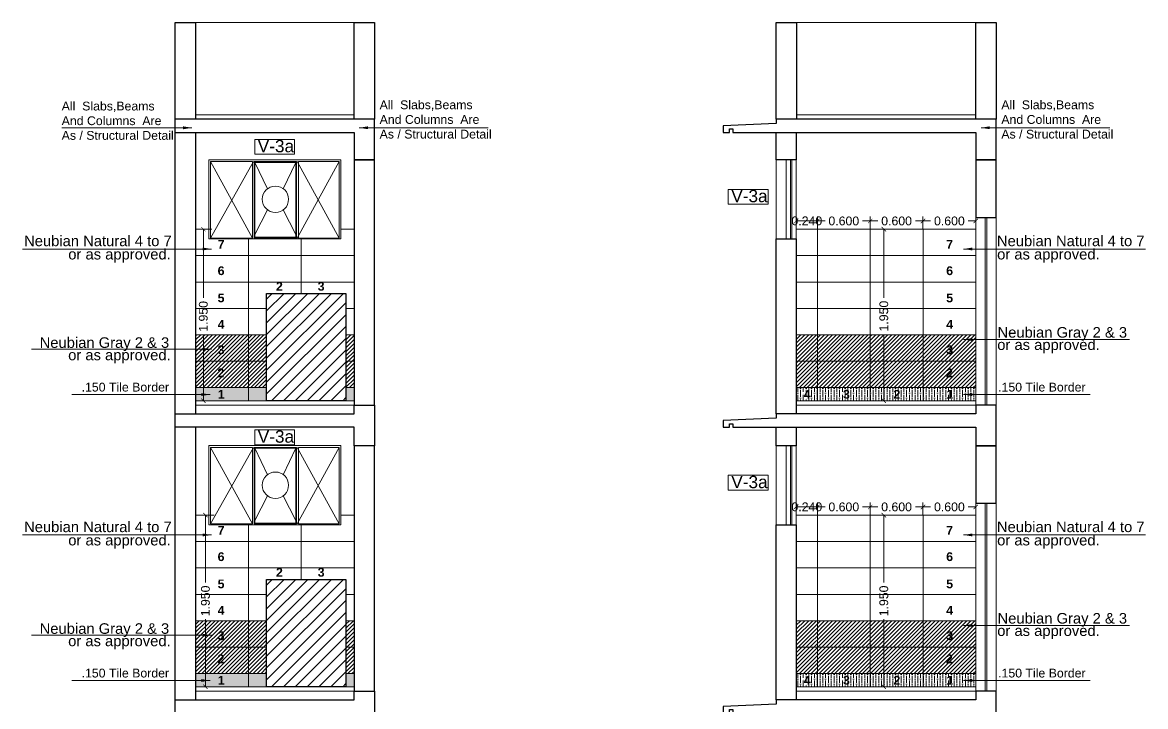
# Model space of a CAD drawing. Header units: millimetres. Extents: x 2733 to 5909, y 1038 to 2089.
# Drawn here: x 2991.6 to 3004.36, y 1048.14 to 1055.91 of the extents above; entities that cross this region are included whole.
import ezdxf

# ---------------------------------------------------------------- set-up
doc = ezdxf.new("R2010")
doc.units = ezdxf.units.MM
doc.header["$PDMODE"] = 35
doc.layers.get('0').update_dxf_attribs({"lineweight": 20})
doc.layers.get('Defpoints').update_dxf_attribs({"lineweight": 15})
for name, color, linetype, lineweight in [('DIM', 6, 'Continuous', 18), ('dim.1', 6, 'Continuous', 18), ('Door', 54, 'Continuous', 18), ('FLOOR FINISH', 10, 'Continuous', 15), ('Hatch', 43, 'Continuous', 13), ('rcc', 5, 'Continuous', 30), ('RD', 7, 'Continuous', 18), ('TEXT', 7, 'Continuous', 15), ('Text-1', 240, 'Continuous', 15), ('TILE HATCH-2', 123, 'Continuous', 9), ('Tiles', 91, 'Continuous', 9), ('Tiles-Text', 230, 'Continuous', 18), ('Ventilator', 200, 'Continuous', 18), ('Wall', 7, 'Continuous', 30)]:
    doc.layers.add(name, color=color, linetype=linetype, lineweight=lineweight)
doc.styles.add('dim-stylus bt', font='arial.ttf')
doc.styles.add('L120', font='arial.ttf', dxfattribs={"height": 0.6})
doc.styles.get("Standard").update_dxf_attribs({"font": 'arial.ttf', "height": 0.2})
doc.styles.add('Tabrej', font='arial.ttf')
doc.dimstyles.new('DIMEN', dxfattribs={"dimtxt": 0.3, "dimasz": 0.25, "dimexe": 0.18, "dimexo": 0.0625, "dimgap": 0.09, "dimtad": 0, "dimdec": 3, "dimzin": 0, "dimdsep": 46, "dimtxsty": 'Tabrej', "dimcen": 0, "dimclrd": 256, "dimclre": 256, "dimclrt": 7, "dimadec": 0, "dimazin": 0, "dimtfac": 1, "dimtdec": 3, "dimtofl": 0, "dimtmove": 0, "dimatfit": 1, "dimfxl": 0, "dimtolj": 1, "dimtzin": 0, "dimlwd": -1, "dimlwe": -1, "dimarcsym": 0})
doc.dimstyles.new('Tabrej', dxfattribs={"dimtxt": 4, "dimasz": 0.45, "dimexe": 0.18, "dimexo": 0.0625, "dimgap": 0.09, "dimtad": 0, "dimdec": 3, "dimzin": 0, "dimdsep": 46, "dimtxsty": 'Tabrej', "dimcen": 0, "dimclrd": 256, "dimclre": 256, "dimclrt": 7, "dimaunit": 1, "dimadec": 3, "dimazin": 0, "dimtfac": 1, "dimtdec": 3, "dimtofl": 0, "dimtmove": 0, "dimatfit": 3, "dimfxl": 0, "dimtolj": 1, "dimtzin": 0, "dimlwd": -1, "dimlwe": -1, "dimarcsym": 0})

# ---------------------------------------------------------------- blocks, each defined once
blk = doc.blocks.new('_ArchTick')
at = {"color": 0, "const_width": 0.15}
blk.add_lwpolyline([(-0.5, -0.5), (0.5, 0.5)], dxfattribs=at)
blk = doc.blocks.new('*D662')
at = {"layer": 'Defpoints', "color": 0, "lineweight": 15, "transparency": 16777216}
for p in [(2993.754, 1053.563), (2993.654, 1051.613), (2993.74, 1051.613)]:
    blk.add_point(p, dxfattribs=at)
at = {"layer": 'DIM', "transparency": 16777216}
for p, q in [((2993.752, 1053.563), (2993.604, 1053.563)), ((2993.654, 1053.563), (2993.654, 1052.781)), ((2993.654, 1051.613), (2993.654, 1052.363)), ((2993.738, 1051.613), (2993.604, 1051.613))]:
    blk.add_line(p, q, dxfattribs=at)
at = {"layer": 'DIM', "transparency": 16777216, "xscale": 0.05, "yscale": 0.05, "zscale": 0.05}
for p, rotation in [((2993.654, 1053.563), 90), ((2993.654, 1051.613), 270)]:
    blk.add_blockref('_ArchTick', p, dxfattribs=dict(at, rotation=rotation))
at = {"layer": 'DIM', "color": 7, "transparency": 16777216, "insert": (2993.654, 1052.572), "char_height": 0.1, "attachment_point": 5, "rotation": 90, "style": 'Tabrej'}
blk.add_mtext('\\A1;1.950', dxfattribs=at)
blk = doc.blocks.new('hbfn')
at = {"lineweight": 15}
blk.add_line((2903.972, 1064.857), (2905.472, 1064.857), dxfattribs=at)
at = {"layer": 'Ventilator', "linetype": 'Continuous'}
for p, q in [((2905.472, 1065.757), (2903.972, 1065.757)), ((2903.972, 1065.757), (2903.972, 1064.857)), ((2904.466, 1065.737), (2903.992, 1065.737)), ((2903.992, 1065.737), (2903.992, 1064.867)), ((2904.466, 1065.737), (2904.466, 1064.867)), ((2904.969, 1065.737), (2904.486, 1065.737)), ((2904.486, 1065.737), (2904.486, 1064.867)), ((2904.959, 1065.727), (2904.496, 1065.727)), ((2904.496, 1065.727), (2904.496, 1064.877)), ((2904.959, 1064.877), (2904.959, 1065.727)), ((2904.969, 1064.867), (2904.969, 1065.737)), ((2905.452, 1065.737), (2904.989, 1065.737)), ((2904.989, 1064.867), (2904.989, 1065.737)), ((2905.452, 1064.867), (2905.452, 1065.737)), ((2905.472, 1064.857), (2905.472, 1065.757)), ((2905.472, 1064.857), (2903.972, 1064.857)), ((2904.466, 1064.867), (2903.992, 1064.867)), ((2904.969, 1064.867), (2904.486, 1064.867)), ((2904.959, 1064.877), (2904.496, 1064.877)), ((2905.452, 1064.867), (2904.989, 1064.867))]:
    blk.add_line(p, q, dxfattribs=at)
at = {"layer": 'Ventilator', "ltscale": 0.1}
for p, q in [((2904.48, 1065.737), (2903.992, 1064.867)), ((2903.992, 1065.737), (2904.466, 1064.867)), ((2904.637, 1065.426), (2904.496, 1065.727)), ((2904.818, 1065.426), (2904.959, 1065.727)), ((2904.975, 1064.867), (2905.452, 1065.737)), ((2904.975, 1065.737), (2905.452, 1064.867)), ((2904.637, 1065.187), (2904.496, 1064.907)), ((2904.818, 1065.187), (2904.959, 1064.907))]:
    blk.add_line(p, q, dxfattribs=at)
blk.add_circle((2904.728, 1065.307), 0.15, dxfattribs=at)
blk = doc.blocks.new('tg')
at = {"layer": 'RD', "linetype": 'Continuous', "ltscale": 0.2}
blk.add_lwpolyline([(2440.174, -1429.328), (2439.722, -1429.328), (2439.722, -1429.159), (2440.174, -1429.159)], close=True, dxfattribs=at)
at = {"layer": 'RD', "linetype": 'Continuous', "ltscale": 0.2, "insert": (2439.756, -1429.165), "char_height": 0.14, "attachment_point": 1}
blk.add_mtext_dynamic_manual_height_columns('V-3a', width=0.06654, gutter_width=1.766, heights=[0], dxfattribs=at)
blk = doc.blocks.new('*D663')
at = {"layer": 'Defpoints', "color": 0, "lineweight": 15, "transparency": 16777216}
for p in [(2993.777, 1050.313), (2993.678, 1048.363), (2993.763, 1048.363)]:
    blk.add_point(p, dxfattribs=at)
at = {"layer": 'DIM', "transparency": 16777216}
for p, q in [((2993.776, 1050.313), (2993.628, 1050.313)), ((2993.678, 1050.313), (2993.678, 1049.546)), ((2993.678, 1048.363), (2993.678, 1049.129)), ((2993.762, 1048.363), (2993.628, 1048.363))]:
    blk.add_line(p, q, dxfattribs=at)
at = {"layer": 'DIM', "transparency": 16777216, "xscale": 0.05, "yscale": 0.05, "zscale": 0.05}
for p, rotation in [((2993.678, 1050.313), 90), ((2993.678, 1048.363), 270)]:
    blk.add_blockref('_ArchTick', p, dxfattribs=dict(at, rotation=rotation))
at = {"layer": 'DIM', "color": 7, "transparency": 16777216, "insert": (2993.678, 1049.338), "char_height": 0.1, "attachment_point": 5, "rotation": 90, "style": 'Tabrej'}
blk.add_mtext('\\A1;1.950', dxfattribs=at)
blk = doc.blocks.new('*D675')
at = {"layer": 'Defpoints', "color": 0, "lineweight": 15, "transparency": 16777216}
for p in [(3001.287, 1053.563), (3001.301, 1051.613), (3001.386, 1051.613)]:
    blk.add_point(p, dxfattribs=at)
at = {"layer": 'DIM', "transparency": 16777216}
for p, q in [((3001.289, 1053.563), (3001.436, 1053.563)), ((3001.386, 1053.563), (3001.386, 1052.784)), ((3001.386, 1051.613), (3001.386, 1052.367)), ((3001.303, 1051.613), (3001.436, 1051.613))]:
    blk.add_line(p, q, dxfattribs=at)
at = {"layer": 'DIM', "transparency": 16777216, "xscale": 0.05, "yscale": 0.05, "zscale": 0.05}
for p, rotation in [((3001.386, 1053.563), 90), ((3001.386, 1051.613), 270)]:
    blk.add_blockref('_ArchTick', p, dxfattribs=dict(at, rotation=rotation))
at = {"layer": 'DIM', "color": 7, "transparency": 16777216, "insert": (3001.386, 1052.575), "char_height": 0.1, "attachment_point": 5, "rotation": 90, "style": 'Tabrej'}
blk.add_mtext('\\A1;1.950', dxfattribs=at)
blk = doc.blocks.new('*D676')
at = {"layer": 'Defpoints', "color": 0, "lineweight": 15, "transparency": 16777216}
for p in [(3001.287, 1050.313), (3001.301, 1048.363), (3001.386, 1048.363)]:
    blk.add_point(p, dxfattribs=at)
at = {"layer": 'DIM', "transparency": 16777216}
for p, q in [((3001.289, 1050.313), (3001.436, 1050.313)), ((3001.386, 1050.313), (3001.386, 1049.546)), ((3001.386, 1048.363), (3001.386, 1049.129)), ((3001.303, 1048.363), (3001.436, 1048.363))]:
    blk.add_line(p, q, dxfattribs=at)
at = {"layer": 'DIM', "transparency": 16777216, "xscale": 0.05, "yscale": 0.05, "zscale": 0.05}
for p, rotation in [((3001.386, 1050.313), 90), ((3001.386, 1048.363), 270)]:
    blk.add_blockref('_ArchTick', p, dxfattribs=dict(at, rotation=rotation))
at = {"layer": 'DIM', "color": 7, "transparency": 16777216, "insert": (3001.386, 1049.338), "char_height": 0.1, "attachment_point": 5, "rotation": 90, "style": 'Tabrej'}
blk.add_mtext('\\A1;1.950', dxfattribs=at)
blk = doc.blocks.new('*D690')
at = {"layer": 'Defpoints', "color": 0, "lineweight": 15, "transparency": 16777216}
for p in [(3001.831, 1050.406), (3001.831, 1050.313), (3002.431, 1050.313)]:
    blk.add_point(p, dxfattribs=at)
at = {"layer": 'DIM', "transparency": 16777216}
for p, q in [((3001.831, 1050.314), (3001.831, 1050.456)), ((3001.831, 1050.406), (3001.918, 1050.406)), ((3002.431, 1050.406), (3002.345, 1050.406)), ((3002.431, 1050.314), (3002.431, 1050.456))]:
    blk.add_line(p, q, dxfattribs=at)
at = {"layer": 'DIM', "transparency": 16777216, "xscale": 0.05, "yscale": 0.05, "zscale": 0.05, "rotation": 180}
blk.add_blockref('_ArchTick', (3001.831, 1050.406), dxfattribs=at)
at = {"layer": 'DIM', "transparency": 16777216, "xscale": 0.05, "yscale": 0.05, "zscale": 0.05}
blk.add_blockref('_ArchTick', (3002.431, 1050.406), dxfattribs=at)
at = {"layer": 'DIM', "color": 7, "transparency": 16777216, "insert": (3002.131, 1050.406), "char_height": 0.1, "attachment_point": 5, "style": 'Tabrej'}
blk.add_mtext('\\A1;0.600', dxfattribs=at)
blk = doc.blocks.new('*D687')
at = {"layer": 'Defpoints', "color": 0, "lineweight": 15, "transparency": 16777216}
for p in [(3001.231, 1050.406), (3001.231, 1050.313), (3001.831, 1050.313)]:
    blk.add_point(p, dxfattribs=at)
at = {"layer": 'DIM', "transparency": 16777216}
for p, q in [((3001.231, 1050.314), (3001.231, 1050.456)), ((3001.231, 1050.406), (3001.318, 1050.406)), ((3001.831, 1050.406), (3001.745, 1050.406)), ((3001.831, 1050.314), (3001.831, 1050.456))]:
    blk.add_line(p, q, dxfattribs=at)
at = {"layer": 'DIM', "transparency": 16777216, "xscale": 0.05, "yscale": 0.05, "zscale": 0.05, "rotation": 180}
blk.add_blockref('_ArchTick', (3001.231, 1050.406), dxfattribs=at)
at = {"layer": 'DIM', "transparency": 16777216, "xscale": 0.05, "yscale": 0.05, "zscale": 0.05}
blk.add_blockref('_ArchTick', (3001.831, 1050.406), dxfattribs=at)
at = {"layer": 'DIM', "color": 7, "transparency": 16777216, "insert": (3001.531, 1050.406), "char_height": 0.1, "attachment_point": 5, "style": 'Tabrej'}
blk.add_mtext('\\A1;0.600', dxfattribs=at)
blk = doc.blocks.new('*D688')
at = {"layer": 'Defpoints', "color": 0, "lineweight": 15, "transparency": 16777216}
for p in [(3000.631, 1050.406), (3000.631, 1050.313), (3001.231, 1050.313)]:
    blk.add_point(p, dxfattribs=at)
at = {"layer": 'DIM', "transparency": 16777216}
for p, q in [((3000.631, 1050.314), (3000.631, 1050.456)), ((3000.631, 1050.406), (3000.718, 1050.406)), ((3001.231, 1050.406), (3001.145, 1050.406)), ((3001.231, 1050.314), (3001.231, 1050.456))]:
    blk.add_line(p, q, dxfattribs=at)
at = {"layer": 'DIM', "transparency": 16777216, "xscale": 0.05, "yscale": 0.05, "zscale": 0.05, "rotation": 180}
blk.add_blockref('_ArchTick', (3000.631, 1050.406), dxfattribs=at)
at = {"layer": 'DIM', "transparency": 16777216, "xscale": 0.05, "yscale": 0.05, "zscale": 0.05}
blk.add_blockref('_ArchTick', (3001.231, 1050.406), dxfattribs=at)
at = {"layer": 'DIM', "color": 7, "transparency": 16777216, "insert": (3000.931, 1050.406), "char_height": 0.1, "attachment_point": 5, "style": 'Tabrej'}
blk.add_mtext('\\A1;0.600', dxfattribs=at)
blk = doc.blocks.new('*D689')
at = {"layer": 'Defpoints', "color": 0, "lineweight": 15, "transparency": 16777216}
for p in [(3000.391, 1050.407), (3000.391, 1050.313), (3000.631, 1050.314)]:
    blk.add_point(p, dxfattribs=at)
at = {"layer": 'DIM', "transparency": 16777216}
for p, q in [((3000.391, 1050.314), (3000.391, 1050.457)), ((3000.631, 1050.407), (3000.391, 1050.407)), ((3000.631, 1050.316), (3000.631, 1050.457))]:
    blk.add_line(p, q, dxfattribs=at)
at = {"layer": 'DIM', "transparency": 16777216, "xscale": 0.05, "yscale": 0.05, "zscale": 0.05, "rotation": 180}
blk.add_blockref('_ArchTick', (3000.391, 1050.407), dxfattribs=at)
at = {"layer": 'DIM', "transparency": 16777216, "xscale": 0.05, "yscale": 0.05, "zscale": 0.05}
blk.add_blockref('_ArchTick', (3000.631, 1050.407), dxfattribs=at)
at = {"layer": 'DIM', "color": 7, "transparency": 16777216, "insert": (3000.511, 1050.407), "char_height": 0.1, "attachment_point": 5, "style": 'Tabrej'}
blk.add_mtext('\\A1;0.240', dxfattribs=at)
blk = doc.blocks.new('*D694')
at = {"layer": 'Defpoints', "color": 0, "lineweight": 15, "transparency": 16777216}
for p in [(3001.831, 1053.656), (3001.831, 1053.563), (3002.431, 1053.563)]:
    blk.add_point(p, dxfattribs=at)
at = {"layer": 'DIM', "transparency": 16777216}
for p, q in [((3001.831, 1053.564), (3001.831, 1053.706)), ((3002.431, 1053.564), (3002.431, 1053.706)), ((3001.831, 1053.656), (3001.918, 1053.656)), ((3002.431, 1053.656), (3002.345, 1053.656))]:
    blk.add_line(p, q, dxfattribs=at)
at = {"layer": 'DIM', "transparency": 16777216, "xscale": 0.05, "yscale": 0.05, "zscale": 0.05, "rotation": 180}
blk.add_blockref('_ArchTick', (3001.831, 1053.656), dxfattribs=at)
at = {"layer": 'DIM', "transparency": 16777216, "xscale": 0.05, "yscale": 0.05, "zscale": 0.05}
blk.add_blockref('_ArchTick', (3002.431, 1053.656), dxfattribs=at)
at = {"layer": 'DIM', "color": 7, "transparency": 16777216, "insert": (3002.131, 1053.656), "char_height": 0.1, "attachment_point": 5, "style": 'Tabrej'}
blk.add_mtext('\\A1;0.600', dxfattribs=at)
blk = doc.blocks.new('*D691')
at = {"layer": 'Defpoints', "color": 0, "lineweight": 15, "transparency": 16777216}
for p in [(3001.231, 1053.656), (3001.231, 1053.563), (3001.831, 1053.563)]:
    blk.add_point(p, dxfattribs=at)
at = {"layer": 'DIM', "transparency": 16777216}
for p, q in [((3001.231, 1053.564), (3001.231, 1053.706)), ((3001.831, 1053.564), (3001.831, 1053.706)), ((3001.231, 1053.656), (3001.318, 1053.656)), ((3001.831, 1053.656), (3001.745, 1053.656))]:
    blk.add_line(p, q, dxfattribs=at)
at = {"layer": 'DIM', "transparency": 16777216, "xscale": 0.05, "yscale": 0.05, "zscale": 0.05, "rotation": 180}
blk.add_blockref('_ArchTick', (3001.231, 1053.656), dxfattribs=at)
at = {"layer": 'DIM', "transparency": 16777216, "xscale": 0.05, "yscale": 0.05, "zscale": 0.05}
blk.add_blockref('_ArchTick', (3001.831, 1053.656), dxfattribs=at)
at = {"layer": 'DIM', "color": 7, "transparency": 16777216, "insert": (3001.531, 1053.656), "char_height": 0.1, "attachment_point": 5, "style": 'Tabrej'}
blk.add_mtext('\\A1;0.600', dxfattribs=at)
blk = doc.blocks.new('*D692')
at = {"layer": 'Defpoints', "color": 0, "lineweight": 15, "transparency": 16777216}
for p in [(3000.631, 1053.656), (3000.631, 1053.563), (3001.231, 1053.563)]:
    blk.add_point(p, dxfattribs=at)
at = {"layer": 'DIM', "transparency": 16777216}
for p, q in [((3000.631, 1053.564), (3000.631, 1053.706)), ((3001.231, 1053.564), (3001.231, 1053.706)), ((3000.631, 1053.656), (3000.718, 1053.656)), ((3001.231, 1053.656), (3001.145, 1053.656))]:
    blk.add_line(p, q, dxfattribs=at)
at = {"layer": 'DIM', "transparency": 16777216, "xscale": 0.05, "yscale": 0.05, "zscale": 0.05, "rotation": 180}
blk.add_blockref('_ArchTick', (3000.631, 1053.656), dxfattribs=at)
at = {"layer": 'DIM', "transparency": 16777216, "xscale": 0.05, "yscale": 0.05, "zscale": 0.05}
blk.add_blockref('_ArchTick', (3001.231, 1053.656), dxfattribs=at)
at = {"layer": 'DIM', "color": 7, "transparency": 16777216, "insert": (3000.931, 1053.656), "char_height": 0.1, "attachment_point": 5, "style": 'Tabrej'}
blk.add_mtext('\\A1;0.600', dxfattribs=at)
blk = doc.blocks.new('*D693')
at = {"layer": 'Defpoints', "color": 0, "lineweight": 15, "transparency": 16777216}
for p in [(3000.391, 1053.657), (3000.391, 1053.563), (3000.631, 1053.564)]:
    blk.add_point(p, dxfattribs=at)
at = {"layer": 'DIM', "transparency": 16777216}
for p, q in [((3000.391, 1053.564), (3000.391, 1053.707)), ((3000.631, 1053.657), (3000.391, 1053.657)), ((3000.631, 1053.566), (3000.631, 1053.707))]:
    blk.add_line(p, q, dxfattribs=at)
at = {"layer": 'DIM', "transparency": 16777216, "xscale": 0.05, "yscale": 0.05, "zscale": 0.05, "rotation": 180}
blk.add_blockref('_ArchTick', (3000.391, 1053.657), dxfattribs=at)
at = {"layer": 'DIM', "transparency": 16777216, "xscale": 0.05, "yscale": 0.05, "zscale": 0.05}
blk.add_blockref('_ArchTick', (3000.631, 1053.657), dxfattribs=at)
at = {"layer": 'DIM', "color": 7, "transparency": 16777216, "insert": (3000.511, 1053.657), "char_height": 0.1, "attachment_point": 5, "style": 'Tabrej'}
blk.add_mtext('\\A1;0.240', dxfattribs=at)
blk = doc.blocks.new('gd')
at = {"layer": 'TEXT', "insert": (2851.356, 1054.919), "char_height": 0.1, "width": 22.01129, "attachment_point": 1, "style": 'L120'}
blk.add_mtext('All  Slabs,Beams\\PAnd Columns  Are\\PAs / Structural Detail', dxfattribs=at)
at = {"layer": 'dim.1', "ltscale": 0.02}
blk.add_leader([(2851.125, 1054.608), (2852.588, 1054.608)], dimstyle='Tabrej', override={"dimasz": 0.1}, dxfattribs=at)
blk = doc.blocks.new('bb')
at = {"layer": 'TEXT', "insert": (2831.44, 1054.934), "char_height": 0.1, "width": 22.01129, "attachment_point": 1, "style": 'L120'}
blk.add_mtext('All  Slabs,Beams\\PAnd Columns  Are \\PAs / Structural Detail', dxfattribs=at)
at = {"layer": 'dim.1', "ltscale": 0.02}
blk.add_leader([(2832.92, 1054.637), (2831.44, 1054.637)], dimstyle='Tabrej', override={"dimasz": 0.1}, dxfattribs=at)

msp = doc.modelspace()

# ---------------------------------------------------------------- hatches: boundary and pattern name
at = {"layer": 'Hatch', "lineweight": 15}
h = msp.add_hatch(dxfattribs=at)
h.set_pattern_fill('ANSI31', color=256, scale=0.03)
h.set_pattern_definition([(45, (25.17261, 5e-13), (-0.067351921, 0.067351921), [])])
h.paths.add_polyline_path([(2995.273, 1052.8325), (2994.373, 1052.8325), (2994.373, 1051.6125), (2995.273, 1051.6125)])
h = msp.add_hatch(dxfattribs=at)
h.set_pattern_fill('ANSI36', color=256, scale=0.01, angle=45, style=0)
h.paths.add_polyline_path([(2994.1672, 1042.0125), (2993.5663, 1042.0125), (2993.5663, 1041.8625), (2994.1672, 1041.8625)])
h.paths.add_polyline_path([(2994.373, 1042.0125), (2994.1672, 1042.0125), (2994.1672, 1041.8625), (2994.373, 1041.8625)])
h.paths.add_polyline_path([(2995.3672, 1042.0125), (2995.273, 1042.0125), (2995.273, 1041.8625), (2995.3672, 1041.8625)])
h.paths.add_polyline_path([(2994.1672, 1045.2625), (2993.5663, 1045.2625), (2993.5663, 1045.1125), (2994.1672, 1045.1125)])
h.paths.add_polyline_path([(2994.373, 1045.2625), (2994.1672, 1045.2625), (2994.1672, 1045.1125), (2994.373, 1045.1125)])
h.paths.add_polyline_path([(2995.3672, 1045.2625), (2995.273, 1045.2625), (2995.273, 1045.1125), (2995.3672, 1045.1125)])
h.paths.add_polyline_path([(2994.1672, 1048.5125), (2993.5663, 1048.5125), (2993.5663, 1048.3625), (2994.1672, 1048.3625)])
h.paths.add_polyline_path([(2994.373, 1048.5125), (2994.1672, 1048.5125), (2994.1672, 1048.3625), (2994.373, 1048.3625)])
h.paths.add_polyline_path([(2995.3672, 1048.5125), (2995.273, 1048.5125), (2995.273, 1048.3625), (2995.3672, 1048.3625)])
h.paths.add_polyline_path([(2994.1672, 1051.7625), (2993.5663, 1051.7625), (2993.5663, 1051.6125), (2994.1672, 1051.6125)])
h.paths.add_polyline_path([(2994.373, 1051.7625), (2994.1672, 1051.7625), (2994.1672, 1051.6125), (2994.373, 1051.6125)])
h.paths.add_polyline_path([(2995.3672, 1051.7625), (2995.273, 1051.7625), (2995.273, 1051.6125), (2995.3672, 1051.6125)])
h.paths.add_polyline_path([(2993.7991, 1051.5808), (2993.9268, 1051.5808), (2993.9268, 1051.7869), (2993.7991, 1051.7869)], flags=9)
h = msp.add_hatch(dxfattribs=at)
h.set_pattern_fill('ANSI36', color=256, scale=0.01, angle=45, style=0)
h.set_pattern_definition([(90, (3.810314, 9.75), (-0.03175, 0.0555625), [0.079375, -0.015875, 0, -0.015875])])
h.paths.add_polyline_path([(3001.2312, 1051.7625), (3000.6312, 1051.7625), (3000.6312, 1051.6125), (3001.2312, 1051.6125)])
h.paths.add_polyline_path([(3000.6312, 1051.7625), (3000.3912, 1051.7625), (3000.3912, 1051.6125), (3000.6312, 1051.6125)])
h.paths.add_polyline_path([(3001.8312, 1051.7625), (3001.2312, 1051.7625), (3001.2312, 1051.6125), (3001.8312, 1051.6125)])
h.paths.add_polyline_path([(3002.4312, 1051.7625), (3001.8312, 1051.7625), (3001.8312, 1051.6125), (3002.4312, 1051.6125)])
h.paths.add_polyline_path([(3000.8976, 1051.5817), (3001.0253, 1051.5817), (3001.0253, 1051.7877), (3000.8976, 1051.7877)], flags=9)
h.paths.add_polyline_path([(3000.4512, 1051.5808), (3000.5789, 1051.5808), (3000.5789, 1051.7869), (3000.4512, 1051.7869)], flags=9)
h.paths.add_polyline_path([(3001.4719, 1051.5808), (3001.5996, 1051.5808), (3001.5996, 1051.7869), (3001.4719, 1051.7869)], flags=9)
h.paths.add_polyline_path([(3002.077, 1051.5808), (3002.2047, 1051.5808), (3002.2047, 1051.7869), (3002.077, 1051.7869)], flags=9)
h = msp.add_hatch(dxfattribs=at)
h.set_pattern_fill('ANSI31', color=256, scale=0.03)
h.set_pattern_definition([(45, (25.17261, -3.25), (-0.067351921, 0.067351921), [])])
h.paths.add_polyline_path([(2995.273, 1049.5825), (2994.373, 1049.5825), (2994.373, 1048.3625), (2995.273, 1048.3625)])
h = msp.add_hatch(dxfattribs=at)
h.set_pattern_fill('ANSI36', color=256, scale=0.01, angle=45, style=0)
h.set_pattern_definition([(90, (3.810314, 6.5), (-0.03175, 0.0555625), [0.079375, -0.015875, 0, -0.015875])])
h.paths.add_polyline_path([(3001.2312, 1048.5125), (3000.6312, 1048.5125), (3000.6312, 1048.3625), (3001.2312, 1048.3625)])
h.paths.add_polyline_path([(3000.6312, 1048.5125), (3000.3912, 1048.5125), (3000.3912, 1048.3625), (3000.6312, 1048.3625)])
h.paths.add_polyline_path([(3001.8312, 1048.5125), (3001.2312, 1048.5125), (3001.2312, 1048.3625), (3001.8312, 1048.3625)])
h.paths.add_polyline_path([(3002.4312, 1048.5125), (3001.8312, 1048.5125), (3001.8312, 1048.3625), (3002.4312, 1048.3625)])
h.paths.add_polyline_path([(3000.8976, 1048.3317), (3001.0253, 1048.3317), (3001.0253, 1048.5377), (3000.8976, 1048.5377)], flags=9)
h.paths.add_polyline_path([(3000.4512, 1048.3308), (3000.5789, 1048.3308), (3000.5789, 1048.5369), (3000.4512, 1048.5369)], flags=9)
h.paths.add_polyline_path([(3001.4719, 1048.3308), (3001.5996, 1048.3308), (3001.5996, 1048.5369), (3001.4719, 1048.5369)], flags=9)
h.paths.add_polyline_path([(3002.077, 1048.3308), (3002.2047, 1048.3308), (3002.2047, 1048.5369), (3002.077, 1048.5369)], flags=9)
at = {"layer": 'TILE HATCH-2'}
h = msp.add_hatch(dxfattribs=at)
h.set_pattern_fill('ANSI31', color=256, scale=0.01, style=0)
h.paths.add_polyline_path([(2994.1672, 1052.0625), (2993.5663, 1052.0625), (2993.5663, 1051.7625), (2994.1672, 1051.7625)])
h.paths.add_polyline_path([(2994.1672, 1052.3625), (2993.5663, 1052.3625), (2993.5663, 1052.0625), (2994.1672, 1052.0625)])
h.paths.add_polyline_path([(2994.373, 1052.3625), (2994.1672, 1052.3625), (2994.1672, 1052.0625), (2994.373, 1052.0625)])
h.paths.add_polyline_path([(2994.373, 1052.0625), (2994.1672, 1052.0625), (2994.1672, 1051.7625), (2994.373, 1051.7625)])
h.paths.add_polyline_path([(2995.3672, 1052.0625), (2995.273, 1052.0625), (2995.273, 1051.7625), (2995.3672, 1051.7625)])
h.paths.add_polyline_path([(2995.3672, 1052.3625), (2995.273, 1052.3625), (2995.273, 1052.0625), (2995.3672, 1052.0625)])
h.paths.add_polyline_path([(2995.3672, 1048.8125), (2995.273, 1048.8125), (2995.273, 1048.5125), (2995.3672, 1048.5125)])
h.paths.add_polyline_path([(2995.3672, 1049.1125), (2995.273, 1049.1125), (2995.273, 1048.8125), (2995.3672, 1048.8125)])
h.paths.add_polyline_path([(2994.373, 1049.1125), (2994.1672, 1049.1125), (2994.1672, 1048.8125), (2994.373, 1048.8125)])
h.paths.add_polyline_path([(2994.373, 1048.8125), (2994.1672, 1048.8125), (2994.1672, 1048.5125), (2994.373, 1048.5125)])
h.paths.add_polyline_path([(2994.1672, 1048.8125), (2993.5663, 1048.8125), (2993.5663, 1048.5125), (2994.1672, 1048.5125)])
h.paths.add_polyline_path([(2994.1672, 1049.1125), (2993.5663, 1049.1125), (2993.5663, 1048.8125), (2994.1672, 1048.8125)])
h.paths.add_polyline_path([(2994.1672, 1045.5625), (2993.5663, 1045.5625), (2993.5663, 1045.2625), (2994.1672, 1045.2625)])
h.paths.add_polyline_path([(2994.1672, 1045.8625), (2993.5663, 1045.8625), (2993.5663, 1045.5625), (2994.1672, 1045.5625)])
h.paths.add_polyline_path([(2994.373, 1045.8625), (2994.1672, 1045.8625), (2994.1672, 1045.5625), (2994.373, 1045.5625)])
h.paths.add_polyline_path([(2994.373, 1045.5625), (2994.1672, 1045.5625), (2994.1672, 1045.2625), (2994.373, 1045.2625)])
h.paths.add_polyline_path([(2995.3672, 1045.5625), (2995.273, 1045.5625), (2995.273, 1045.2625), (2995.3672, 1045.2625)])
h.paths.add_polyline_path([(2995.3672, 1045.8625), (2995.273, 1045.8625), (2995.273, 1045.5625), (2995.3672, 1045.5625)])
h.paths.add_polyline_path([(2994.1672, 1042.3125), (2993.5663, 1042.3125), (2993.5663, 1042.0125), (2994.1672, 1042.0125)])
h.paths.add_polyline_path([(2994.1672, 1042.6125), (2993.5663, 1042.6125), (2993.5663, 1042.3125), (2994.1672, 1042.3125)])
h.paths.add_polyline_path([(2994.373, 1042.6125), (2994.1672, 1042.6125), (2994.1672, 1042.3125), (2994.373, 1042.3125)])
h.paths.add_polyline_path([(2994.373, 1042.3125), (2994.1672, 1042.3125), (2994.1672, 1042.0125), (2994.373, 1042.0125)])
h.paths.add_polyline_path([(2995.3672, 1042.3125), (2995.273, 1042.3125), (2995.273, 1042.0125), (2995.3672, 1042.0125)])
h.paths.add_polyline_path([(2995.3672, 1042.6125), (2995.273, 1042.6125), (2995.273, 1042.3125), (2995.3672, 1042.3125)])
h.paths.add_polyline_path([(2993.7911, 1051.8252), (2993.9188, 1051.8252), (2993.9188, 1052.0313), (2993.7911, 1052.0313)], flags=24)
h.paths.add_polyline_path([(2993.7921, 1052.0877), (2993.9198, 1052.0877), (2993.9198, 1052.2938), (2993.7921, 1052.2938)], flags=24)
h.paths.add_polyline_path([(2993.7911, 1048.5752), (2993.9188, 1048.5752), (2993.9188, 1048.7813), (2993.7911, 1048.7813)], flags=24)
h.paths.add_polyline_path([(2993.7921, 1048.8377), (2993.9198, 1048.8377), (2993.9198, 1049.0438), (2993.7921, 1049.0438)], flags=24)
h.paths.add_polyline_path([(2993.7911, 1045.3252), (2993.9188, 1045.3252), (2993.9188, 1045.5313), (2993.7911, 1045.5313)], flags=24)
h.paths.add_polyline_path([(2993.7921, 1045.5877), (2993.9198, 1045.5877), (2993.9198, 1045.7938), (2993.7921, 1045.7938)], flags=24)
h.paths.add_polyline_path([(2993.7911, 1042.0752), (2993.9188, 1042.0752), (2993.9188, 1042.2813), (2993.7911, 1042.2813)], flags=24)
h.paths.add_polyline_path([(2993.7921, 1042.3377), (2993.9198, 1042.3377), (2993.9198, 1042.5438), (2993.7921, 1042.5438)], flags=24)
h = msp.add_hatch(dxfattribs=at)
h.set_pattern_fill('ANSI31', color=256, scale=0.01, style=0)
h.set_pattern_definition([(45, (3.810314, 0), (-0.0224506403, 0.0224506403), [])])
h.paths.add_polyline_path([(3002.4312, 1052.3625), (3001.8312, 1052.3625), (3001.8312, 1052.0625), (3002.4312, 1052.0625)])
h.paths.add_polyline_path([(3002.4312, 1052.0625), (3001.8312, 1052.0625), (3001.8312, 1051.7625), (3002.4312, 1051.7625)])
h.paths.add_polyline_path([(3001.8312, 1052.0625), (3001.2312, 1052.0625), (3001.2312, 1051.7625), (3001.8312, 1051.7625)])
h.paths.add_polyline_path([(3001.2312, 1052.3625), (3000.6312, 1052.3625), (3000.6312, 1052.0625), (3001.2312, 1052.0625)])
h.paths.add_polyline_path([(3001.2312, 1052.0625), (3000.6312, 1052.0625), (3000.6312, 1051.7625), (3001.2312, 1051.7625)])
h.paths.add_polyline_path([(3001.8312, 1052.3625), (3001.2312, 1052.3625), (3001.2312, 1052.0625), (3001.8312, 1052.0625)])
h.paths.add_polyline_path([(3000.6312, 1052.3625), (3000.3912, 1052.3625), (3000.3912, 1052.0625), (3000.6312, 1052.0625)])
h.paths.add_polyline_path([(3000.6312, 1052.0625), (3000.3912, 1052.0625), (3000.3912, 1051.7625), (3000.6312, 1051.7625)])
h.paths.add_polyline_path([(3002.07, 1052.0877), (3002.1977, 1052.0877), (3002.1977, 1052.2938), (3002.07, 1052.2938)], flags=24)
h.paths.add_polyline_path([(3002.069, 1051.8252), (3002.1967, 1051.8252), (3002.1967, 1052.0313), (3002.069, 1052.0313)], flags=24)
h = msp.add_hatch(dxfattribs=at)
h.set_pattern_fill('ANSI31', color=256, scale=0.01, style=0)
h.set_pattern_definition([(45, (3.810314, -3.25), (-0.0224506403, 0.0224506403), [])])
h.paths.add_polyline_path([(3002.4312, 1049.1125), (3001.8312, 1049.1125), (3001.8312, 1048.8125), (3002.4312, 1048.8125)])
h.paths.add_polyline_path([(3002.4312, 1048.8125), (3001.8312, 1048.8125), (3001.8312, 1048.5125), (3002.4312, 1048.5125)])
h.paths.add_polyline_path([(3001.8312, 1048.8125), (3001.2312, 1048.8125), (3001.2312, 1048.5125), (3001.8312, 1048.5125)])
h.paths.add_polyline_path([(3001.2312, 1049.1125), (3000.6312, 1049.1125), (3000.6312, 1048.8125), (3001.2312, 1048.8125)])
h.paths.add_polyline_path([(3001.2312, 1048.8125), (3000.6312, 1048.8125), (3000.6312, 1048.5125), (3001.2312, 1048.5125)])
h.paths.add_polyline_path([(3001.8312, 1049.1125), (3001.2312, 1049.1125), (3001.2312, 1048.8125), (3001.8312, 1048.8125)])
h.paths.add_polyline_path([(3000.6312, 1049.1125), (3000.3912, 1049.1125), (3000.3912, 1048.8125), (3000.6312, 1048.8125)])
h.paths.add_polyline_path([(3000.6312, 1048.8125), (3000.3912, 1048.8125), (3000.3912, 1048.5125), (3000.6312, 1048.5125)])
h.paths.add_polyline_path([(3002.07, 1048.8377), (3002.1977, 1048.8377), (3002.1977, 1049.0438), (3002.07, 1049.0438)], flags=24)
h.paths.add_polyline_path([(3002.069, 1048.5752), (3002.1967, 1048.5752), (3002.1967, 1048.7813), (3002.069, 1048.7813)], flags=24)

# ---------------------------------------------------------------- linework, layer by layer
at = {"lineweight": 15}
for p, q in [((2995.3672, 1055.9125), (2993.3348, 1055.9125)), ((3002.4312, 1055.9125), (3000.1612, 1055.9125)), ((3000.2762, 1053.4525), (3000.2762, 1054.3525)), ((3000.2762, 1050.2025), (3000.2762, 1051.1025))]:
    msp.add_line(p, q, dxfattribs=at)
for points in [[(3000.1612, 1053.4525), (3000.3912, 1053.4525), (3000.3912, 1054.3525), (3000.1612, 1054.3525)], [(3000.1612, 1050.2025), (3000.3912, 1050.2025), (3000.3912, 1051.1025), (3000.1612, 1051.1025)]]:
    msp.add_lwpolyline(points, close=True, dxfattribs=at)
at = {"layer": 'Door', "lineweight": 15}
for p, q in [((3002.5362, 1053.6975), (3002.5362, 1051.5625)), ((3002.5562, 1053.6975), (3002.5562, 1051.5625)), ((2995.3672, 1051.6125), (2995.3672, 1053.5625)), ((3002.5362, 1050.4475), (3002.5362, 1048.3125)), ((3002.5562, 1050.4475), (3002.5562, 1048.3125)), ((2993.7167, 1050.3125), (2993.5663, 1050.3125)), ((2995.3672, 1048.3625), (2995.3672, 1050.3125))]:
    msp.add_line(p, q, dxfattribs=at)
for points in [[(3002.4312, 1053.6975), (3002.6612, 1053.6975), (3002.6612, 1051.5625), (3002.4312, 1051.5625)], [(3002.4312, 1050.4475), (3002.6612, 1050.4475), (3002.6612, 1048.3125), (3002.4312, 1048.3125)]]:
    msp.add_lwpolyline(points, close=True, dxfattribs=at)
at = {"layer": 'FLOOR FINISH', "lineweight": 15}
for p, q in [((2995.3672, 1054.8625), (2993.5663, 1054.8625)), ((3002.4312, 1054.8625), (3000.3926, 1054.8625)), ((2995.3672, 1051.6125), (2993.5663, 1051.6125)), ((2995.3672, 1051.5625), (2993.5663, 1051.5625)), ((3002.4312, 1051.6125), (3000.3912, 1051.6125)), ((3002.4312, 1051.5625), (3000.3912, 1051.5625)), ((2995.3672, 1048.3625), (2993.5663, 1048.3625)), ((2995.3672, 1048.3125), (2993.5663, 1048.3125)), ((3002.4312, 1048.3625), (3000.3912, 1048.3625)), ((3002.4312, 1048.3125), (3000.3912, 1048.3125))]:
    msp.add_line(p, q, dxfattribs=at)
at = {"layer": 'rcc'}
for points in [[(2993.3348, 1054.6625), (2995.3672, 1054.6625), (2995.3672, 1054.3525), (2995.5972, 1054.3525), (2995.5972, 1054.8125), (2993.3348, 1054.8125)], [(2993.3295, 1051.4625), (2995.3672, 1051.4625), (2995.3672, 1051.5625), (2995.5972, 1051.5625), (2995.5972, 1051.1025), (2995.3672, 1051.1025), (2995.3672, 1051.3125), (2993.3348, 1051.3125)], [(2993.3295, 1048.2125), (2995.3672, 1048.2125), (2995.3672, 1048.3125), (2995.5972, 1048.3125), (2995.5972, 1047.8525), (2995.3672, 1047.8525), (2995.3672, 1048.0625), (2993.3348, 1048.0625)]]:
    msp.add_lwpolyline(points, dxfattribs=at)
for points in [[(3002.6612, 1054.3525), (3002.6612, 1054.8125), (3000.1612, 1054.8125), (3000.1612, 1054.7658), (2999.5612, 1054.7375), (2999.5612, 1054.6625), (2999.6312, 1054.6625), (2999.6312, 1054.7025), (2999.6712, 1054.7025), (2999.6712, 1054.6625), (3002.4312, 1054.6625), (3002.4312, 1054.3525)], [(3002.4312, 1051.5625), (3002.4312, 1051.4625), (3000.1612, 1051.4625), (3000.1612, 1051.4158), (2999.5612, 1051.3875), (2999.5612, 1051.3125), (2999.6312, 1051.3125), (2999.6312, 1051.3525), (2999.6712, 1051.3525), (2999.6712, 1051.3125), (3002.4312, 1051.3125), (3002.4312, 1051.1025), (3002.6612, 1051.1025), (3002.6612, 1051.5625)], [(3002.4312, 1048.3125), (3002.4312, 1048.2125), (3000.1612, 1048.2125), (3000.1612, 1048.1658), (2999.5612, 1048.1375), (2999.5612, 1048.0625), (2999.6312, 1048.0625), (2999.6312, 1048.1025), (2999.6712, 1048.1025), (2999.6712, 1048.0625), (3002.4312, 1048.0625), (3002.4312, 1047.8525), (3002.6612, 1047.8525), (3002.6612, 1048.3125)]]:
    msp.add_lwpolyline(points, close=True, dxfattribs=at)
at = {"layer": 'Tiles', "lineweight": 15}
for p, q in [((2993.7167, 1053.5625), (2993.5663, 1053.5625)), ((2995.3672, 1053.5625), (2995.2167, 1053.5625)), ((3002.4312, 1053.5625), (3000.3912, 1053.5625)), ((3000.6312, 1051.6125), (3000.6312, 1053.5625)), ((3001.2312, 1051.6125), (3001.2312, 1053.5625)), ((3001.8312, 1051.6125), (3001.8312, 1053.5625)), ((2994.1672, 1051.6125), (2994.1672, 1053.4528)), ((2994.7672, 1052.8325), (2994.7672, 1053.4528)), ((2995.3672, 1053.2625), (2993.5663, 1053.2625)), ((3002.4312, 1053.2625), (3000.3912, 1053.2625)), ((2995.3672, 1052.9625), (2993.5663, 1052.9625)), ((3002.4312, 1052.9625), (3000.3912, 1052.9625)), ((2994.373, 1052.6625), (2993.5663, 1052.6625)), ((2995.3672, 1052.6625), (2995.273, 1052.6625)), ((3002.4312, 1052.6625), (3000.3912, 1052.6625)), ((2994.373, 1052.3625), (2993.5663, 1052.3625)), ((2995.3672, 1052.3625), (2995.273, 1052.3625)), ((3002.4312, 1052.3625), (3000.3912, 1052.3625)), ((2994.373, 1052.0625), (2993.5663, 1052.0625)), ((2995.3672, 1052.0625), (2995.273, 1052.0625)), ((3002.4312, 1052.0625), (3000.3912, 1052.0625)), ((2994.373, 1051.7625), (2993.5663, 1051.7625)), ((2995.3672, 1051.7625), (2995.273, 1051.7625)), ((3002.4312, 1051.7625), (3000.3912, 1051.7625)), ((2995.3672, 1050.3125), (2995.2167, 1050.3125)), ((3002.4312, 1050.3125), (3000.3912, 1050.3125)), ((3000.6312, 1048.3625), (3000.6312, 1050.3125)), ((3001.2312, 1048.3625), (3001.2312, 1050.3125)), ((3001.8312, 1048.3625), (3001.8312, 1050.3125)), ((2994.1672, 1048.3625), (2994.1672, 1050.2028)), ((2994.7672, 1049.5825), (2994.7672, 1050.2028)), ((2995.3672, 1050.0125), (2993.5663, 1050.0125)), ((3002.4312, 1050.0125), (3000.3912, 1050.0125)), ((2995.3672, 1049.7125), (2993.5663, 1049.7125)), ((3002.4312, 1049.7125), (3000.3912, 1049.7125)), ((2994.373, 1049.4125), (2993.5663, 1049.4125)), ((2995.3672, 1049.4125), (2995.273, 1049.4125)), ((3002.4312, 1049.4125), (3000.3912, 1049.4125)), ((2994.373, 1049.1125), (2993.5663, 1049.1125)), ((2995.3672, 1049.1125), (2995.273, 1049.1125)), ((3002.4312, 1049.1125), (3000.3912, 1049.1125)), ((2994.373, 1048.8125), (2993.5663, 1048.8125)), ((2995.3672, 1048.8125), (2995.273, 1048.8125)), ((3002.4312, 1048.8125), (3000.3912, 1048.8125)), ((2994.373, 1048.5125), (2993.5663, 1048.5125)), ((2995.3672, 1048.5125), (2995.273, 1048.5125)), ((3002.4312, 1048.5125), (3000.3912, 1048.5125))]:
    msp.add_line(p, q, dxfattribs=at)
at = {"layer": 'Ventilator', "lineweight": 15}
for points in [[(3000.3262, 1054.3525), (3000.3412, 1054.3525), (3000.3412, 1053.4525), (3000.3262, 1053.4525)], [(3000.3262, 1051.1025), (3000.3412, 1051.1025), (3000.3412, 1050.2025), (3000.3262, 1050.2025)]]:
    msp.add_lwpolyline(points, close=True, dxfattribs=at)
at = {"layer": 'Wall'}
for points in [[(2993.5663, 1044.8125), (2993.5663, 1041.8125), (2993.3348, 1041.8125), (2993.3348, 1055.9125), (2993.5663, 1055.9125), (2993.5663, 1054.8125)], [(3000.1612, 1054.8125), (3000.1612, 1055.9125), (3000.3926, 1055.9125), (3000.3926, 1054.8125)], [(2993.5663, 1054.6625), (2993.5663, 1051.4625)], [(2993.5663, 1051.3125), (2993.5663, 1048.2125)]]:
    msp.add_lwpolyline(points, dxfattribs=at)
for points in [[(2995.5972, 1054.8125), (2995.3672, 1054.8125), (2995.3672, 1055.9125), (2995.5972, 1055.9125)], [(3002.6612, 1054.8125), (3002.4312, 1054.8125), (3002.4312, 1055.9125), (3002.6612, 1055.9125)], [(3000.3912, 1054.3525), (3000.1612, 1054.3525), (3000.1612, 1054.6625), (3000.3912, 1054.6625)], [(2995.5972, 1054.3525), (2995.3672, 1054.3525), (2995.3672, 1051.5625), (2995.5972, 1051.5625)], [(3002.6612, 1054.3525), (3002.4312, 1054.3525), (3002.4312, 1053.6975), (3002.6612, 1053.6975)], [(3000.1612, 1053.4525), (3000.3912, 1053.4525), (3000.3912, 1051.4625), (3000.1612, 1051.4625)], [(2994.373, 1052.8325), (2995.273, 1052.8325), (2995.273, 1051.6125), (2994.373, 1051.6125)], [(3000.3912, 1051.1025), (3000.1612, 1051.1025), (3000.1608, 1051.3125), (3000.3908, 1051.3125)], [(2995.5972, 1051.1025), (2995.3672, 1051.1025), (2995.3672, 1048.3125), (2995.5972, 1048.3125)], [(3002.6612, 1051.1025), (3002.4312, 1051.1025), (3002.4312, 1050.4475), (3002.6612, 1050.4475)], [(3000.1612, 1050.2025), (3000.3912, 1050.2025), (3000.3912, 1048.2125), (3000.1612, 1048.2125)], [(2994.373, 1049.5825), (2995.273, 1049.5825), (2995.273, 1048.3625), (2994.373, 1048.3625)]]:
    msp.add_lwpolyline(points, close=True, dxfattribs=at)

# ---------------------------------------------------------------- block references
at = {"layer": 'RD', "lineweight": 15}
for name, p in [('bb', (160.6045, 0.0784)), ('gd', (144.3012, 0.1076)), ('gd', (151.3652, 0.1076))]:
    msp.add_blockref(name, p, dxfattribs=at)
at = {"layer": 'RD', "linetype": 'Continuous'}
for p in [(554.5162, 2483.7422), (559.8966, 2483.1746), (554.5162, 2480.4413), (559.8966, 2479.9246)]:
    msp.add_blockref('tg', p, dxfattribs=at)
at = {"layer": 'Ventilator', "lineweight": 15}
for p in [(89.7447, -11.4043), (89.7447, -14.6543)]:
    msp.add_blockref('hbfn', p, dxfattribs=at)

# ---------------------------------------------------------------- texts
at = {"layer": 'TEXT', "char_height": 0.1, "width": 1.137347, "style": 'L120'}
for insert, attachment_point in [((2992.232, 1051.8178), 1), ((3003.6784, 1051.8178), 3), ((2992.232, 1048.5678), 1), ((3003.6784, 1048.5678), 3)]:
    msp.add_mtext('{\\fArial|b0|i0|c0|p34; .150 Tile Border}', dxfattribs=dict(at, insert=insert, attachment_point=attachment_point))
at = {"layer": 'Text-1', "linetype": 'Continuous', "style": 'dim-stylus bt'}
for s, p in [('        Neubian Natural 4 to 7', (2991.2447, 1053.3699)), ('        Neubian Natural 4 to 7', (3002.2986, 1053.3699)), ('or as approved.', (2992.1193, 1053.2188)), ('or as approved.', (3002.6733, 1053.2188)), ('     Neubian Gray 2 & 3', (3002.4448, 1052.3304)), ('     Neubian Gray 2 & 3', (2991.5612, 1052.214)), ('or as approved.', (3002.6747, 1052.1898)), ('or as approved.', (3002.6747, 1052.1898)), ('or as approved.', (2992.118, 1052.0734)), ('        Neubian Natural 4 to 7', (2991.2447, 1050.1199)), ('        Neubian Natural 4 to 7', (3002.2986, 1050.1199)), ('or as approved.', (2992.1193, 1049.9688)), ('or as approved.', (3002.6733, 1049.9688)), ('     Neubian Gray 2 & 3', (3002.4448, 1049.0804)), ('     Neubian Gray 2 & 3', (2991.5612, 1048.964)), ('or as approved.', (3002.6747, 1048.9398)), ('or as approved.', (3002.6747, 1048.9398)), ('or as approved.', (2992.118, 1048.8234))]:
    msp.add_text(s, height=0.12, dxfattribs=at).set_placement(p)
at = {"layer": 'Tiles-Text', "char_height": 0.1, "width": 0.096954, "attachment_point": 5, "style": 'dim-stylus bt'}
for s, insert in [('{\\fArial|b1|i0|c0|p34;7}', (2993.8556, 1053.3902)), ('{\\fArial|b1|i0|c0|p34;7}', (3002.1335, 1053.3902)), ('{\\fArial|b1|i0|c0|p34;6}', (2993.8556, 1053.0902)), ('{\\fArial|b1|i0|c0|p34;6}', (3002.1335, 1053.0902)), ('{\\fArial|b1|i0|c0|p34;2}', (2994.5185, 1052.913)), ('{\\fArial|b1|i0|c0|p34;3}', (2994.9924, 1052.913)), ('{\\fArial|b1|i0|c0|p34;5}', (2993.8556, 1052.7807)), ('{\\fArial|b1|i0|c0|p34;5}', (3002.1335, 1052.7807)), ('{\\fArial|b1|i0|c0|p34;4}', (2993.8556, 1052.4809)), ('{\\fArial|b1|i0|c0|p34;4}', (3002.1335, 1052.4809)), ('{\\fArial|b1|i0|c0|p34;3}', (2993.8556, 1052.1917)), ('{\\fArial|b1|i0|c0|p34;3}', (3002.1335, 1052.1917)), ('{\\fArial|b1|i0|c0|p34;2}', (2993.8532, 1051.93)), ('{\\fArial|b1|i0|c0|p34;2}', (3002.1311, 1051.93)), ('{\\fArial|b1|i0|c0|p34;1}', (2993.8571, 1051.6856)), ('{\\fArial|b1|i0|c0|p34;4}', (3000.5147, 1051.6856)), ('{\\fArial|b1|i0|c0|p34;3}', (3000.9611, 1051.6856)), ('{\\fArial|b1|i0|c0|p34;2}', (3001.534, 1051.6856)), ('{\\fArial|b1|i0|c0|p34;1}', (3002.135, 1051.6856)), ('{\\fArial|b1|i0|c0|p34;7}', (2993.8556, 1050.1402)), ('{\\fArial|b1|i0|c0|p34;7}', (3002.1335, 1050.1402)), ('{\\fArial|b1|i0|c0|p34;6}', (2993.8556, 1049.8402)), ('{\\fArial|b1|i0|c0|p34;6}', (3002.1335, 1049.8402)), ('{\\fArial|b1|i0|c0|p34;2}', (2994.5185, 1049.663)), ('{\\fArial|b1|i0|c0|p34;3}', (2994.9924, 1049.663)), ('{\\fArial|b1|i0|c0|p34;5}', (2993.8556, 1049.5307)), ('{\\fArial|b1|i0|c0|p34;5}', (3002.1335, 1049.5307)), ('{\\fArial|b1|i0|c0|p34;4}', (2993.8556, 1049.2309)), ('{\\fArial|b1|i0|c0|p34;4}', (3002.1335, 1049.2309)), ('{\\fArial|b1|i0|c0|p34;3}', (2993.8556, 1048.9417)), ('{\\fArial|b1|i0|c0|p34;3}', (3002.1335, 1048.9417)), ('{\\fArial|b1|i0|c0|p34;2}', (2993.8532, 1048.68)), ('{\\fArial|b1|i0|c0|p34;2}', (3002.1311, 1048.68)), ('{\\fArial|b1|i0|c0|p34;1}', (2993.8571, 1048.4356)), ('{\\fArial|b1|i0|c0|p34;4}', (3000.5147, 1048.4356)), ('{\\fArial|b1|i0|c0|p34;3}', (3000.9611, 1048.4356)), ('{\\fArial|b1|i0|c0|p34;2}', (3001.534, 1048.4356)), ('{\\fArial|b1|i0|c0|p34;1}', (3002.135, 1048.4356))]:
    msp.add_mtext(s, dxfattribs=dict(at, insert=insert))

# ---------------------------------------------------------------- dimensions: what is measured, and where the dimension line sits
at = {"layer": 'DIM'}
for base, p1, p2, picture, middle in [((3000.3912, 1053.6574), (3000.6312, 1053.564), (3000.3912, 1053.5625), '*D693', (3000.5112, 1053.6574)), ((3000.3912, 1050.4074), (3000.6312, 1050.314), (3000.3912, 1050.3125), '*D689', (3000.5112, 1050.4074))]:
    dim = msp.add_linear_dim(base=base, p1=p1, p2=p2, dimstyle='DIMEN', override={"dimscale": 0.5, "dimtxt": 0.2, "dimasz": 0.1, "dimexe": 0.1, "dimexo": 0.003, "dimblk1": 'ArchTick', "dimblk2": 'ArchTick', "dimsah": 1}, dxfattribs=at)
    dim.commit()
    dim.dimension.update_dxf_attribs({"geometry": picture, "text_midpoint": middle, "dimtype": 160})
for base, p1, p2, picture, middle in [((3000.6312, 1053.6559), (3001.2312, 1053.5625), (3000.6312, 1053.5625), '*D692', (3000.9312, 1053.6559)), ((3001.2312, 1053.6559), (3001.8312, 1053.5625), (3001.2312, 1053.5625), '*D691', (3001.5312, 1053.6559)), ((3001.8312, 1053.6559), (3002.4312, 1053.5625), (3001.8312, 1053.5625), '*D694', (3002.1312, 1053.6559)), ((3000.6312, 1050.4059), (3001.2312, 1050.3125), (3000.6312, 1050.3125), '*D688', (3000.9312, 1050.4059)), ((3001.2312, 1050.4059), (3001.8312, 1050.3125), (3001.2312, 1050.3125), '*D687', (3001.5312, 1050.4059)), ((3001.8312, 1050.4059), (3002.4312, 1050.3125), (3001.8312, 1050.3125), '*D690', (3002.1312, 1050.4059))]:
    dim = msp.add_linear_dim(base=base, p1=p1, p2=p2, dimstyle='DIMEN', override={"dimscale": 0.5, "dimtxt": 0.2, "dimasz": 0.1, "dimexe": 0.1, "dimexo": 0.003, "dimblk1": 'ArchTick', "dimblk2": 'ArchTick', "dimsah": 1}, dxfattribs=at)
    dim.commit()
    dim.dimension.update_dxf_attribs({"geometry": picture, "text_midpoint": middle})
for base, p1, p2, picture, middle in [((2993.6544, 1051.6125), (2993.7536, 1053.5625), (2993.7397, 1051.6125), '*D662', (2993.6544, 1052.5717)), ((3001.3863, 1051.6125), (3001.2872, 1053.5625), (3001.3011, 1051.6125), '*D675', (3001.3863, 1052.5754))]:
    dim = msp.add_linear_dim(base=base, p1=p1, p2=p2, angle=90, dimstyle='DIMEN', override={"dimscale": 0.5, "dimtxt": 0.2, "dimasz": 0.1, "dimexe": 0.1, "dimexo": 0.003, "dimblk1": 'ArchTick', "dimblk2": 'ArchTick', "dimsah": 1}, dxfattribs=at)
    dim.commit()
    dim.dimension.update_dxf_attribs({"geometry": picture, "text_midpoint": middle, "dimtype": 160})
for base, p1, p2, picture, middle in [((2993.6779, 1048.3625), (2993.7771, 1050.3125), (2993.7632, 1048.3625), '*D663', (2993.6779, 1049.3375)), ((3001.3863, 1048.3625), (3001.2872, 1050.3125), (3001.3011, 1048.3625), '*D676', (3001.3863, 1049.3375))]:
    dim = msp.add_linear_dim(base=base, p1=p1, p2=p2, angle=90, dimstyle='DIMEN', override={"dimscale": 0.5, "dimtxt": 0.2, "dimasz": 0.1, "dimexe": 0.1, "dimexo": 0.003, "dimblk1": 'ArchTick', "dimblk2": 'ArchTick', "dimsah": 1}, dxfattribs=at)
    dim.commit()
    dim.dimension.update_dxf_attribs({"geometry": picture, "text_midpoint": middle})

# ---------------------------------------------------------------- leaders
at = {"layer": 'dim.1', "ltscale": 0.02}
for points in [[(2993.7467, 1053.3377), (2991.5988, 1053.3377)], [(3002.2919, 1053.3377), (3004.3596, 1053.3377)], [(3002.2919, 1052.3087), (3004.1761, 1052.3087)], [(2993.7461, 1052.1979), (2991.7027, 1052.1979)], [(2993.7304, 1051.6833), (2992.1585, 1051.6833)], [(3002.2919, 1051.6833), (3003.7323, 1051.6833)], [(2993.7467, 1050.0877), (2991.5988, 1050.0877)], [(3002.2919, 1050.0877), (3004.3596, 1050.0877)], [(3002.2919, 1049.0587), (3004.1761, 1049.0587)], [(2993.7461, 1048.9479), (2991.7027, 1048.9479)], [(2993.7304, 1048.4333), (2992.1585, 1048.4333)], [(3002.2919, 1048.4333), (3003.7323, 1048.4333)]]:
    msp.add_leader(points, dimstyle='Tabrej', override={"dimasz": 0.1}, dxfattribs=at)

doc.saveas('drawing.dxf')
